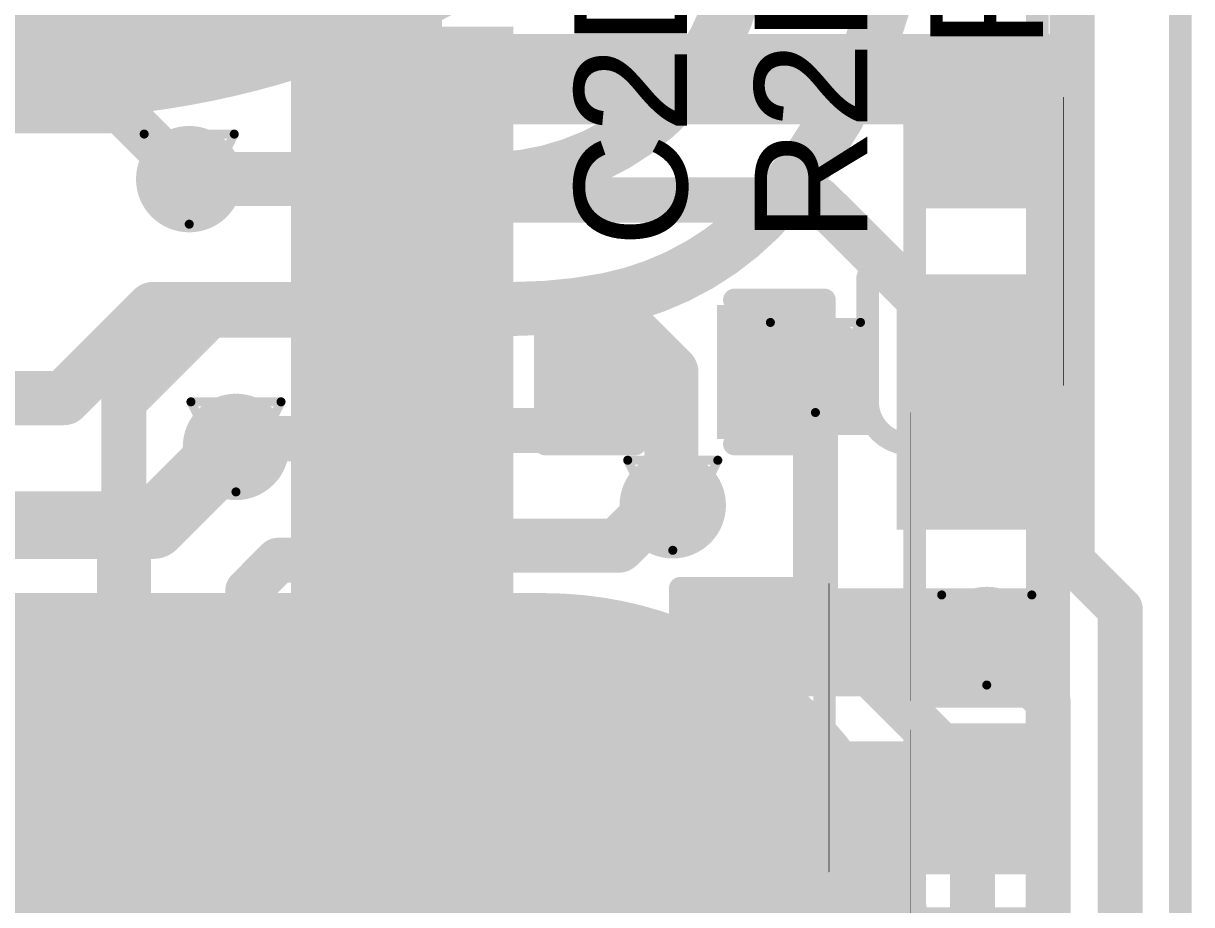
# Model space of a CAD drawing. Header units: inches. Extents: x -4.2 to 12.6, y -6.1 to 3.
# Drawn here: x 0.1475 to 0.4069, y -4.835 to -4.6394 of the extents above; entities that cross this region are included whole.
import ezdxf

# ---------------------------------------------------------------- set-up
doc = ezdxf.new("R2010")
doc.units = ezdxf.units.IN
doc.header["$MEASUREMENT"] = 0
for name, color, linetype in [('Board Outline', 216, 'Continuous'), ('Bottom Layer', 5, 'Continuous'), ('Bottom Overlay', 54, 'Continuous'), ('Bottom Paste', 16, 'Continuous'), ('Drill Drawing', 1, 'Continuous'), ('Flex_Ribbon Bottom Coverlay', 6, 'Continuous'), ('Flex_Ribbon Top Overlay', 2, 'Continuous'), ('Top Layer', 1, 'Continuous'), ('Top Paste', 8, 'Continuous'), ('Top Solder', 216, 'Continuous'), ('Via Holes', 16, 'Continuous')]:
    doc.layers.add(name, color=color, linetype=linetype)
doc.styles.add('Arial', font='', dxfattribs={"height": 0.2})
doc.styles.get('Arial').set_extended_font_data('Arial')

# ---------------------------------------------------------------- blocks, each defined once
blk = doc.blocks.new('14_TSSOP_39')
at = {"layer": 'Flex_Ribbon Top Overlay'}
blk.add_hatch(color=2, dxfattribs=at).paths.add_polyline_path([(-0.084, 0.068), (-0.073, 0.068), (-0.073, 0.086), (-0.084, 0.086)])
at = {"layer": 'Top Layer'}
for points in [[(-0.12992, 0.08563), (-0.08858, 0.08563), (-0.08858, 0.06791), (-0.12992, 0.06791)], [(-0.12992, 0.06004), (-0.08858, 0.06004), (-0.08858, 0.04232), (-0.12992, 0.04232)], [(-0.12992, 0.03445), (-0.08858, 0.03445), (-0.08858, 0.01673), (-0.12992, 0.01673)], [(-0.12992, 0.00886), (-0.08858, 0.00886), (-0.08858, -0.00886), (-0.12992, -0.00886)], [(-0.12992, -0.01673), (-0.08858, -0.01673), (-0.08858, -0.03445), (-0.12992, -0.03445)], [(-0.12992, -0.04232), (-0.08858, -0.04232), (-0.08858, -0.06004), (-0.12992, -0.06004)], [(-0.12992, -0.06791), (-0.08858, -0.06791), (-0.08858, -0.08563), (-0.12992, -0.08563)]]:
    blk.add_hatch(color=1, dxfattribs=at).paths.add_polyline_path(points)
at = {"layer": 'Top Paste'}
for points in [[(-0.12992, 0.08563), (-0.08858, 0.08563), (-0.08858, 0.06791), (-0.12992, 0.06791)], [(-0.12992, 0.06004), (-0.08858, 0.06004), (-0.08858, 0.04232), (-0.12992, 0.04232)], [(-0.12992, 0.03445), (-0.08858, 0.03445), (-0.08858, 0.01673), (-0.12992, 0.01673)], [(-0.12992, 0.00886), (-0.08858, 0.00886), (-0.08858, -0.00886), (-0.12992, -0.00886)], [(-0.12992, -0.01673), (-0.08858, -0.01673), (-0.08858, -0.03445), (-0.12992, -0.03445)], [(-0.12992, -0.04232), (-0.08858, -0.04232), (-0.08858, -0.06004), (-0.12992, -0.06004)], [(-0.12992, -0.06791), (-0.08858, -0.06791), (-0.08858, -0.08563), (-0.12992, -0.08563)]]:
    blk.add_hatch(color=8, dxfattribs=at).paths.add_polyline_path(points)
at = {"layer": 'Top Solder'}
for points in [[(-0.13392, 0.08963), (-0.08458, 0.08963), (-0.08458, 0.06391), (-0.13392, 0.06391)], [(-0.13392, 0.08963), (-0.08458, 0.08963), (-0.08458, 0.06391), (-0.13392, 0.06391)], [(-0.13392, 0.06404), (-0.08458, 0.06404), (-0.08458, 0.03832), (-0.13392, 0.03832)], [(-0.13392, 0.06404), (-0.08458, 0.06404), (-0.08458, 0.03832), (-0.13392, 0.03832)], [(-0.13392, 0.03845), (-0.08458, 0.03845), (-0.08458, 0.01273), (-0.13392, 0.01273)], [(-0.13392, 0.03845), (-0.08458, 0.03845), (-0.08458, 0.01273), (-0.13392, 0.01273)], [(-0.13392, 0.01286), (-0.08458, 0.01286), (-0.08458, -0.01286), (-0.13392, -0.01286)], [(-0.13392, 0.01286), (-0.08458, 0.01286), (-0.08458, -0.01286), (-0.13392, -0.01286)], [(-0.13392, -0.01273), (-0.08458, -0.01273), (-0.08458, -0.03845), (-0.13392, -0.03845)], [(-0.13392, -0.01273), (-0.08458, -0.01273), (-0.08458, -0.03845), (-0.13392, -0.03845)], [(-0.13392, -0.03832), (-0.08458, -0.03832), (-0.08458, -0.06404), (-0.13392, -0.06404)], [(-0.13392, -0.03832), (-0.08458, -0.03832), (-0.08458, -0.06404), (-0.13392, -0.06404)], [(-0.13392, -0.06391), (-0.08458, -0.06391), (-0.08458, -0.08963), (-0.13392, -0.08963)], [(-0.13392, -0.06391), (-0.08458, -0.06391), (-0.08458, -0.08963), (-0.13392, -0.08963)]]:
    blk.add_hatch(color=216, dxfattribs=at).paths.add_polyline_path(points)
at = {"layer": 'Flex_Ribbon Top Overlay'}
for points in [[(-0.09, 0.1, 0.005, 0.005, 0), (-0.09, 0.092, 0.005, 0.005, 0)], [(0.09, 0.1, 0.005, 0.005, 0), (-0.09, 0.1, 0.005, 0.005, 0)], [(-0.141, 0.082, 0.00787, 0.00787, 0), (-0.141, 0.072, 0.00787, 0.00787, 0)], [(-0.136, 0.077, 0.00787, 0.00787, 0), (-0.141, 0.082, 0.00787, 0.00787, 0)], [(-0.136, 0.077, 0.00787, 0.00787, 0), (-0.141, 0.072, 0.00787, 0.00787, 0)], [(-0.09, -0.092, 0.005, 0.005, 0), (-0.09, -0.1, 0.005, 0.005, 0)]]:
    blk.add_lwpolyline(points, format="xyseb", dxfattribs=at)
for points in [[(-0.09125, 0.1, 0.0025, 0.0025, 1), (-0.08875, 0.1, 0.0025, 0.0025, 1)], [(-0.09125, 0.1, 0.0025, 0.0025, 1), (-0.08875, 0.1, 0.0025, 0.0025, 1)], [(-0.09125, 0.092, 0.0025, 0.0025, 1), (-0.08875, 0.092, 0.0025, 0.0025, 1)], [(-0.14297, 0.082, 0.00394, 0.00394, 1), (-0.13903, 0.082, 0.00394, 0.00394, 1)], [(-0.14297, 0.082, 0.00394, 0.00394, 1), (-0.13903, 0.082, 0.00394, 0.00394, 1)], [(-0.13797, 0.077, 0.00394, 0.00394, 1), (-0.13403, 0.077, 0.00394, 0.00394, 1)], [(-0.13797, 0.077, 0.00394, 0.00394, 1), (-0.13403, 0.077, 0.00394, 0.00394, 1)], [(-0.14297, 0.072, 0.00394, 0.00394, 1), (-0.13903, 0.072, 0.00394, 0.00394, 1)], [(-0.14297, 0.072, 0.00394, 0.00394, 1), (-0.13903, 0.072, 0.00394, 0.00394, 1)], [(-0.09125, -0.092, 0.0025, 0.0025, 1), (-0.08875, -0.092, 0.0025, 0.0025, 1)]]:
    blk.add_lwpolyline(points, format="xyseb", close=True, dxfattribs=at)
blk = doc.blocks.new('R___0402_144')
at = {"layer": 'Top Layer'}
for points in [[(-0.0275, -0.0125), (-0.0275, 0.0125), (-0.0095, 0.0125), (-0.0095, -0.0125)], [(0.0095, -0.0125), (0.0095, 0.0125), (0.0275, 0.0125), (0.0275, -0.0125)]]:
    blk.add_hatch(color=1, dxfattribs=at).paths.add_polyline_path(points)
at = {"layer": 'Top Paste'}
for points in [[(-0.0275, -0.0125), (-0.0275, 0.0125), (-0.0095, 0.0125), (-0.0095, -0.0125)], [(0.0095, -0.0125), (0.0095, 0.0125), (0.0275, 0.0125), (0.0275, -0.0125)]]:
    blk.add_hatch(color=8, dxfattribs=at).paths.add_polyline_path(points)
at = {"layer": 'Top Solder'}
for points in [[(-0.02967, -0.01467), (-0.02967, 0.01467), (-0.00733, 0.01467), (-0.00733, -0.01467)], [(-0.02967, -0.01467), (-0.02967, 0.01467), (-0.00733, 0.01467), (-0.00733, -0.01467)], [(0.00733, -0.01467), (0.00733, 0.01467), (0.02967, 0.01467), (0.02967, -0.01467)], [(0.00733, -0.01467), (0.00733, 0.01467), (0.02967, 0.01467), (0.02967, -0.01467)]]:
    blk.add_hatch(color=216, dxfattribs=at).paths.add_polyline_path(points)
at = {"layer": 'Flex_Ribbon Top Overlay'}
for points in [[(-0.031, 0.016, 0.005, 0.005, 0), (-0.031, -0.016, 0.005, 0.005, 0)], [(-0.031, 0.016, 0.005, 0.005, 0), (0.031, 0.016, 0.005, 0.005, 0)], [(0.031, 0.016, 0.005, 0.005, 0), (0.031, -0.016, 0.005, 0.005, 0)], [(-0.031, -0.016, 0.005, 0.005, 0), (0.031, -0.016, 0.005, 0.005, 0)], [(-0.032, -0.017, 0.000127, 0.000127, 0), (0.032, -0.017, 0.000127, 0.000127, 0)]]:
    blk.add_lwpolyline(points, format="xyseb", dxfattribs=at)
for points in [[(-0.03225, 0.016, 0.0025, 0.0025, 1), (-0.02975, 0.016, 0.0025, 0.0025, 1)], [(-0.03225, 0.016, 0.0025, 0.0025, 1), (-0.02975, 0.016, 0.0025, 0.0025, 1)], [(0.02975, 0.016, 0.0025, 0.0025, 1), (0.03225, 0.016, 0.0025, 0.0025, 1)], [(0.02975, 0.016, 0.0025, 0.0025, 1), (0.03225, 0.016, 0.0025, 0.0025, 1)], [(-0.03225, -0.016, 0.0025, 0.0025, 1), (-0.02975, -0.016, 0.0025, 0.0025, 1)], [(-0.03225, -0.016, 0.0025, 0.0025, 1), (-0.02975, -0.016, 0.0025, 0.0025, 1)], [(0.02975, -0.016, 0.0025, 0.0025, 1), (0.03225, -0.016, 0.0025, 0.0025, 1)], [(0.02975, -0.016, 0.0025, 0.0025, 1), (0.03225, -0.016, 0.0025, 0.0025, 1)], [(-0.03203, -0.017, 0.0000635, 0.0000635, 1), (-0.03197, -0.017, 0.0000635, 0.0000635, 1)], [(0.03197, -0.017, 0.0000635, 0.0000635, 1), (0.03203, -0.017, 0.0000635, 0.0000635, 1)]]:
    blk.add_lwpolyline(points, format="xyseb", close=True, dxfattribs=at)
blk = doc.blocks.new('R___0402_158')
at = {"layer": 'Top Layer'}
for points in [[(-0.0275, -0.0125), (-0.0275, 0.0125), (-0.0095, 0.0125), (-0.0095, -0.0125)], [(0.0095, -0.0125), (0.0095, 0.0125), (0.0275, 0.0125), (0.0275, -0.0125)]]:
    blk.add_hatch(color=1, dxfattribs=at).paths.add_polyline_path(points)
at = {"layer": 'Top Paste'}
for points in [[(-0.0275, -0.0125), (-0.0275, 0.0125), (-0.0095, 0.0125), (-0.0095, -0.0125)], [(0.0095, -0.0125), (0.0095, 0.0125), (0.0275, 0.0125), (0.0275, -0.0125)]]:
    blk.add_hatch(color=8, dxfattribs=at).paths.add_polyline_path(points)
at = {"layer": 'Top Solder'}
for points in [[(-0.02967, -0.01467), (-0.02967, 0.01467), (-0.00733, 0.01467), (-0.00733, -0.01467)], [(-0.02967, -0.01467), (-0.02967, 0.01467), (-0.00733, 0.01467), (-0.00733, -0.01467)], [(0.00733, -0.01467), (0.00733, 0.01467), (0.02967, 0.01467), (0.02967, -0.01467)], [(0.00733, -0.01467), (0.00733, 0.01467), (0.02967, 0.01467), (0.02967, -0.01467)]]:
    blk.add_hatch(color=216, dxfattribs=at).paths.add_polyline_path(points)
at = {"layer": 'Flex_Ribbon Top Overlay'}
for points in [[(-0.031, -0.016, 0.005, 0.005, 0), (-0.031, 0.016, 0.005, 0.005, 0)], [(0.031, 0.016, 0.005, 0.005, 0), (-0.031, 0.016, 0.005, 0.005, 0)], [(0.031, -0.016, 0.005, 0.005, 0), (0.031, 0.016, 0.005, 0.005, 0)], [(0.031, -0.016, 0.005, 0.005, 0), (-0.031, -0.016, 0.005, 0.005, 0)], [(0.032, -0.017, 0.000127, 0.000127, 0), (-0.032, -0.017, 0.000127, 0.000127, 0)]]:
    blk.add_lwpolyline(points, format="xyseb", dxfattribs=at)
for points in [[(-0.03225, 0.016, 0.0025, 0.0025, 1), (-0.02975, 0.016, 0.0025, 0.0025, 1)], [(-0.03225, 0.016, 0.0025, 0.0025, 1), (-0.02975, 0.016, 0.0025, 0.0025, 1)], [(0.02975, 0.016, 0.0025, 0.0025, 1), (0.03225, 0.016, 0.0025, 0.0025, 1)], [(0.02975, 0.016, 0.0025, 0.0025, 1), (0.03225, 0.016, 0.0025, 0.0025, 1)], [(-0.03225, -0.016, 0.0025, 0.0025, 1), (-0.02975, -0.016, 0.0025, 0.0025, 1)], [(-0.03225, -0.016, 0.0025, 0.0025, 1), (-0.02975, -0.016, 0.0025, 0.0025, 1)], [(0.02975, -0.016, 0.0025, 0.0025, 1), (0.03225, -0.016, 0.0025, 0.0025, 1)], [(0.02975, -0.016, 0.0025, 0.0025, 1), (0.03225, -0.016, 0.0025, 0.0025, 1)], [(-0.03203, -0.017, 0.0000635, 0.0000635, 1), (-0.03197, -0.017, 0.0000635, 0.0000635, 1)], [(0.03197, -0.017, 0.0000635, 0.0000635, 1), (0.03203, -0.017, 0.0000635, 0.0000635, 1)]]:
    blk.add_lwpolyline(points, format="xyseb", close=True, dxfattribs=at)
blk = doc.blocks.new('R___0402_165')
at = {"layer": 'Top Layer'}
for points in [[(-0.0275, -0.0125), (-0.0275, 0.0125), (-0.0095, 0.0125), (-0.0095, -0.0125)], [(0.0095, -0.0125), (0.0095, 0.0125), (0.0275, 0.0125), (0.0275, -0.0125)]]:
    blk.add_hatch(color=1, dxfattribs=at).paths.add_polyline_path(points)
at = {"layer": 'Top Paste'}
for points in [[(-0.0275, -0.0125), (-0.0275, 0.0125), (-0.0095, 0.0125), (-0.0095, -0.0125)], [(0.0095, -0.0125), (0.0095, 0.0125), (0.0275, 0.0125), (0.0275, -0.0125)]]:
    blk.add_hatch(color=8, dxfattribs=at).paths.add_polyline_path(points)
at = {"layer": 'Top Solder'}
for points in [[(-0.02967, -0.01467), (-0.02967, 0.01467), (-0.00733, 0.01467), (-0.00733, -0.01467)], [(-0.02967, -0.01467), (-0.02967, 0.01467), (-0.00733, 0.01467), (-0.00733, -0.01467)], [(0.00733, -0.01467), (0.00733, 0.01467), (0.02967, 0.01467), (0.02967, -0.01467)], [(0.00733, -0.01467), (0.00733, 0.01467), (0.02967, 0.01467), (0.02967, -0.01467)]]:
    blk.add_hatch(color=216, dxfattribs=at).paths.add_polyline_path(points)
at = {"layer": 'Flex_Ribbon Top Overlay'}
for points in [[(-0.031, 0.016, 0.005, 0.005, 0), (-0.031, -0.016, 0.005, 0.005, 0)], [(-0.031, 0.016, 0.005, 0.005, 0), (0.031, 0.016, 0.005, 0.005, 0)], [(0.031, 0.016, 0.005, 0.005, 0), (0.031, -0.016, 0.005, 0.005, 0)], [(-0.031, -0.016, 0.005, 0.005, 0), (0.031, -0.016, 0.005, 0.005, 0)], [(-0.032, -0.017, 0.000127, 0.000127, 0), (0.032, -0.017, 0.000127, 0.000127, 0)]]:
    blk.add_lwpolyline(points, format="xyseb", dxfattribs=at)
for points in [[(-0.03225, 0.016, 0.0025, 0.0025, 1), (-0.02975, 0.016, 0.0025, 0.0025, 1)], [(-0.03225, 0.016, 0.0025, 0.0025, 1), (-0.02975, 0.016, 0.0025, 0.0025, 1)], [(0.02975, 0.016, 0.0025, 0.0025, 1), (0.03225, 0.016, 0.0025, 0.0025, 1)], [(0.02975, 0.016, 0.0025, 0.0025, 1), (0.03225, 0.016, 0.0025, 0.0025, 1)], [(-0.03225, -0.016, 0.0025, 0.0025, 1), (-0.02975, -0.016, 0.0025, 0.0025, 1)], [(-0.03225, -0.016, 0.0025, 0.0025, 1), (-0.02975, -0.016, 0.0025, 0.0025, 1)], [(0.02975, -0.016, 0.0025, 0.0025, 1), (0.03225, -0.016, 0.0025, 0.0025, 1)], [(0.02975, -0.016, 0.0025, 0.0025, 1), (0.03225, -0.016, 0.0025, 0.0025, 1)], [(-0.03203, -0.017, 0.0000635, 0.0000635, 1), (-0.03197, -0.017, 0.0000635, 0.0000635, 1)], [(0.03197, -0.017, 0.0000635, 0.0000635, 1), (0.03203, -0.017, 0.0000635, 0.0000635, 1)]]:
    blk.add_lwpolyline(points, format="xyseb", close=True, dxfattribs=at)
blk = doc.blocks.new('R___0402_172')
at = {"layer": 'Top Layer'}
for points in [[(-0.0275, -0.0125), (-0.0275, 0.0125), (-0.0095, 0.0125), (-0.0095, -0.0125)], [(0.0095, -0.0125), (0.0095, 0.0125), (0.0275, 0.0125), (0.0275, -0.0125)]]:
    blk.add_hatch(color=1, dxfattribs=at).paths.add_polyline_path(points)
at = {"layer": 'Top Paste'}
for points in [[(-0.0275, -0.0125), (-0.0275, 0.0125), (-0.0095, 0.0125), (-0.0095, -0.0125)], [(0.0095, -0.0125), (0.0095, 0.0125), (0.0275, 0.0125), (0.0275, -0.0125)]]:
    blk.add_hatch(color=8, dxfattribs=at).paths.add_polyline_path(points)
at = {"layer": 'Top Solder'}
for points in [[(-0.02967, -0.01467), (-0.02967, 0.01467), (-0.00733, 0.01467), (-0.00733, -0.01467)], [(-0.02967, -0.01467), (-0.02967, 0.01467), (-0.00733, 0.01467), (-0.00733, -0.01467)], [(0.00733, -0.01467), (0.00733, 0.01467), (0.02967, 0.01467), (0.02967, -0.01467)], [(0.00733, -0.01467), (0.00733, 0.01467), (0.02967, 0.01467), (0.02967, -0.01467)]]:
    blk.add_hatch(color=216, dxfattribs=at).paths.add_polyline_path(points)
at = {"layer": 'Flex_Ribbon Top Overlay'}
for points in [[(-0.031, -0.016, 0.005, 0.005, 0), (-0.031, 0.016, 0.005, 0.005, 0)], [(0.031, 0.016, 0.005, 0.005, 0), (-0.031, 0.016, 0.005, 0.005, 0)], [(0.031, -0.016, 0.005, 0.005, 0), (0.031, 0.016, 0.005, 0.005, 0)], [(0.031, -0.016, 0.005, 0.005, 0), (-0.031, -0.016, 0.005, 0.005, 0)], [(0.032, -0.017, 0.000127, 0.000127, 0), (-0.032, -0.017, 0.000127, 0.000127, 0)]]:
    blk.add_lwpolyline(points, format="xyseb", dxfattribs=at)
for points in [[(-0.03225, 0.016, 0.0025, 0.0025, 1), (-0.02975, 0.016, 0.0025, 0.0025, 1)], [(-0.03225, 0.016, 0.0025, 0.0025, 1), (-0.02975, 0.016, 0.0025, 0.0025, 1)], [(0.02975, 0.016, 0.0025, 0.0025, 1), (0.03225, 0.016, 0.0025, 0.0025, 1)], [(0.02975, 0.016, 0.0025, 0.0025, 1), (0.03225, 0.016, 0.0025, 0.0025, 1)], [(-0.03225, -0.016, 0.0025, 0.0025, 1), (-0.02975, -0.016, 0.0025, 0.0025, 1)], [(-0.03225, -0.016, 0.0025, 0.0025, 1), (-0.02975, -0.016, 0.0025, 0.0025, 1)], [(0.02975, -0.016, 0.0025, 0.0025, 1), (0.03225, -0.016, 0.0025, 0.0025, 1)], [(0.02975, -0.016, 0.0025, 0.0025, 1), (0.03225, -0.016, 0.0025, 0.0025, 1)], [(-0.03203, -0.017, 0.0000635, 0.0000635, 1), (-0.03197, -0.017, 0.0000635, 0.0000635, 1)], [(0.03197, -0.017, 0.0000635, 0.0000635, 1), (0.03203, -0.017, 0.0000635, 0.0000635, 1)]]:
    blk.add_lwpolyline(points, format="xyseb", close=True, dxfattribs=at)
blk = doc.blocks.new('_EMG________B_200')
at = {"layer": 'Bottom Layer'}
h = blk.add_hatch(color=5, dxfattribs=at)
edge = h.paths.add_edge_path()
edge.add_arc((0, 0.3932), 0.19685, 0, 360)
h = blk.add_hatch(color=5, dxfattribs=at)
edge = h.paths.add_edge_path()
edge.add_arc((-0.11417, 0.0005), 0.08268, 90, 270)
edge.add_line((-0.11417, -0.08217), (0.11417, -0.08217))
edge.add_arc((0.11417, 0.0005), 0.08268, 270, 450)
edge.add_line((0.11417, 0.08318), (-0.11417, 0.08318))
at = {"layer": 'Bottom Paste'}
h = blk.add_hatch(color=16, dxfattribs=at)
edge = h.paths.add_edge_path()
edge.add_arc((0, 0.3932), 0.19685, 0, 360)
h = blk.add_hatch(color=16, dxfattribs=at)
edge = h.paths.add_edge_path()
edge.add_arc((-0.11417, 0.0005), 0.08268, 90, 270)
edge.add_line((-0.11417, -0.08217), (0.11417, -0.08217))
edge.add_arc((0.11417, 0.0005), 0.08268, 270, 450)
edge.add_line((0.11417, 0.08318), (-0.11417, 0.08318))
at = {"layer": 'Flex_Ribbon Bottom Coverlay'}
h = blk.add_hatch(color=6, dxfattribs=at)
edge = h.paths.add_edge_path()
edge.add_arc((0, 0.3932), 0.20085, 0, 360)
h = blk.add_hatch(color=6, dxfattribs=at)
edge = h.paths.add_edge_path()
edge.add_arc((0, 0.3932), 0.20085, 0, 360)
h = blk.add_hatch(color=6, dxfattribs=at)
edge = h.paths.add_edge_path()
edge.add_arc((-0.11417, 0.0005), 0.08668, 90, 270)
edge.add_line((-0.11417, -0.08617), (0.11417, -0.08617))
edge.add_arc((0.11417, 0.0005), 0.08668, 270, 450)
edge.add_line((0.11417, 0.08718), (-0.11417, 0.08718))
h = blk.add_hatch(color=6, dxfattribs=at)
edge = h.paths.add_edge_path()
edge.add_arc((-0.11417, 0.0005), 0.08668, 90, 270)
edge.add_line((-0.11417, -0.08617), (0.11417, -0.08617))
edge.add_arc((0.11417, 0.0005), 0.08668, 270, 450)
edge.add_line((0.11417, 0.08718), (-0.11417, 0.08718))
at = {"layer": 'Bottom Overlay'}
blk.add_lwpolyline([(0.22375, -0.43172, 0.005, 0.005, 0), (0.22375, 0.43172, 0.005, 0.005, 0)], format="xyseb", dxfattribs=at)
blk = doc.blocks.new('C___0402_256')
at = {"layer": 'Top Layer'}
for points in [[(-0.0275, -0.0125), (-0.0275, 0.0125), (-0.0095, 0.0125), (-0.0095, -0.0125)], [(0.0095, -0.0125), (0.0095, 0.0125), (0.0275, 0.0125), (0.0275, -0.0125)]]:
    blk.add_hatch(color=1, dxfattribs=at).paths.add_polyline_path(points)
at = {"layer": 'Top Paste'}
for points in [[(-0.0275, -0.0125), (-0.0275, 0.0125), (-0.0095, 0.0125), (-0.0095, -0.0125)], [(0.0095, -0.0125), (0.0095, 0.0125), (0.0275, 0.0125), (0.0275, -0.0125)]]:
    blk.add_hatch(color=8, dxfattribs=at).paths.add_polyline_path(points)
at = {"layer": 'Top Solder'}
for points in [[(-0.02986, -0.01486), (-0.02986, 0.01486), (-0.00714, 0.01486), (-0.00714, -0.01486)], [(-0.02986, -0.01486), (-0.02986, 0.01486), (-0.00714, 0.01486), (-0.00714, -0.01486)], [(0.00714, -0.01486), (0.00714, 0.01486), (0.02986, 0.01486), (0.02986, -0.01486)], [(0.00714, -0.01486), (0.00714, 0.01486), (0.02986, 0.01486), (0.02986, -0.01486)]]:
    blk.add_hatch(color=216, dxfattribs=at).paths.add_polyline_path(points)
at = {"layer": 'Flex_Ribbon Top Overlay'}
for points in [[(-0.031, 0.016, 0.005, 0.005, 0), (-0.011, 0.016, 0.005, 0.005, 0)], [(-0.031, -0.016, 0.005, 0.005, 0), (-0.031, 0.016, 0.005, 0.005, 0)], [(0.011, 0.016, 0.005, 0.005, 0), (0.031, 0.016, 0.005, 0.005, 0)], [(0.031, -0.016, 0.005, 0.005, 0), (0.031, 0.016, 0.005, 0.005, 0)], [(-0.031, -0.016, 0.005, 0.005, 0), (-0.011, -0.016, 0.005, 0.005, 0)], [(0.011, -0.016, 0.005, 0.005, 0), (0.031, -0.016, 0.005, 0.005, 0)]]:
    blk.add_lwpolyline(points, format="xyseb", dxfattribs=at)
for points in [[(-0.03225, 0.016, 0.0025, 0.0025, 1), (-0.02975, 0.016, 0.0025, 0.0025, 1)], [(-0.03225, 0.016, 0.0025, 0.0025, 1), (-0.02975, 0.016, 0.0025, 0.0025, 1)], [(-0.01225, 0.016, 0.0025, 0.0025, 1), (-0.00975, 0.016, 0.0025, 0.0025, 1)], [(0.00975, 0.016, 0.0025, 0.0025, 1), (0.01225, 0.016, 0.0025, 0.0025, 1)], [(0.02975, 0.016, 0.0025, 0.0025, 1), (0.03225, 0.016, 0.0025, 0.0025, 1)], [(0.02975, 0.016, 0.0025, 0.0025, 1), (0.03225, 0.016, 0.0025, 0.0025, 1)], [(-0.03225, -0.016, 0.0025, 0.0025, 1), (-0.02975, -0.016, 0.0025, 0.0025, 1)], [(-0.03225, -0.016, 0.0025, 0.0025, 1), (-0.02975, -0.016, 0.0025, 0.0025, 1)], [(-0.01225, -0.016, 0.0025, 0.0025, 1), (-0.00975, -0.016, 0.0025, 0.0025, 1)], [(0.00975, -0.016, 0.0025, 0.0025, 1), (0.01225, -0.016, 0.0025, 0.0025, 1)], [(0.02975, -0.016, 0.0025, 0.0025, 1), (0.03225, -0.016, 0.0025, 0.0025, 1)], [(0.02975, -0.016, 0.0025, 0.0025, 1), (0.03225, -0.016, 0.0025, 0.0025, 1)]]:
    blk.add_lwpolyline(points, format="xyseb", close=True, dxfattribs=at)

msp = doc.modelspace()

# ---------------------------------------------------------------- hatches: boundary and pattern name
at = {"layer": 'Bottom Layer'}
h = msp.add_hatch(color=5, dxfattribs=at)
edge = h.paths.add_edge_path()
edge.add_arc((0.18435, -4.67397), 0.01181, 0, 360)
h = msp.add_hatch(color=5, dxfattribs=at)
edge = h.paths.add_edge_path()
edge.add_arc((0.32335, -4.71578), 0.01181, 0, 360)
h = msp.add_hatch(color=5, dxfattribs=at)
edge = h.paths.add_edge_path()
edge.add_arc((0.19473, -4.73341), 0.01181, 0, 360)
h = msp.add_hatch(color=5, dxfattribs=at)
edge = h.paths.add_edge_path()
edge.add_arc((0.29168, -4.74637), 0.01181, 0, 360)
h = msp.add_hatch(color=5, dxfattribs=at)
edge = h.paths.add_edge_path()
edge.add_arc((0.36137, -4.77628), 0.01181, 0, 360)
at = {"layer": 'Top Layer'}
for points in [[(0.20947, -4.6604), (0.24047, -4.6604), (0.24047, -4.59178), (0.20947, -4.59178)], [(0.21035, -4.66178), (0.37635, -4.66178), (0.37635, -4.64178), (0.21035, -4.64178)], [(0.34535, -4.67978), (0.37635, -4.67978), (0.37635, -4.64178), (0.34535, -4.64178)], [(0.34135, -4.75178), (0.38037, -4.75178), (0.38037, -4.69578), (0.34135, -4.69578)], [(0.30435, -4.73078), (0.33535, -4.73078), (0.33535, -4.70878), (0.30435, -4.70878)], [(0.29335, -4.78878), (0.37635, -4.78878), (0.37635, -4.76478), (0.29335, -4.76478)], [(0.28837, -4.94478), (0.31837, -4.94478), (0.31837, -4.79878), (0.28837, -4.79878)], [(0.28837, -4.82828), (0.37737, -4.82828), (0.37737, -4.79878), (0.28837, -4.79878)]]:
    msp.add_hatch(color=1, dxfattribs=at).paths.add_polyline_path(points)
h = msp.add_hatch(color=1, dxfattribs=at)
edge = h.paths.add_edge_path()
edge.add_arc((0.18435, -4.67397), 0.01181, 0, 360)
h = msp.add_hatch(color=1, dxfattribs=at)
edge = h.paths.add_edge_path()
edge.add_arc((0.32335, -4.71578), 0.01181, 0, 360)
h = msp.add_hatch(color=1, dxfattribs=at)
edge = h.paths.add_edge_path()
edge.add_arc((0.19473, -4.73341), 0.01181, 0, 360)
h = msp.add_hatch(color=1, dxfattribs=at)
edge = h.paths.add_edge_path()
edge.add_arc((0.29168, -4.74637), 0.01181, 0, 360)
h = msp.add_hatch(color=1, dxfattribs=at)
edge = h.paths.add_edge_path()
edge.add_arc((0.36137, -4.77628), 0.01181, 0, 360)
at = {"layer": 'Via Holes'}
h = msp.add_hatch(color=7, dxfattribs=at)
edge = h.paths.add_edge_path()
edge.add_arc((0.18435, -4.67397), 0.00591, 0, 360)
h = msp.add_hatch(color=7, dxfattribs=at)
edge = h.paths.add_edge_path()
edge.add_arc((0.32335, -4.71578), 0.00591, 0, 360)
h = msp.add_hatch(color=7, dxfattribs=at)
edge = h.paths.add_edge_path()
edge.add_arc((0.19473, -4.73341), 0.00591, 0, 360)
h = msp.add_hatch(color=7, dxfattribs=at)
edge = h.paths.add_edge_path()
edge.add_arc((0.29168, -4.74637), 0.00591, 0, 360)
h = msp.add_hatch(color=7, dxfattribs=at)
edge = h.paths.add_edge_path()
edge.add_arc((0.36137, -4.77628), 0.00591, 0, 360)

# ---------------------------------------------------------------- linework, layer by layer
at = {"layer": 'Board Outline'}
msp.add_lwpolyline([(0.40435, -4.42332, 0.005, 0.005, 0), (0.40435, -5.28378, 0.005, 0.005, 0)], format="xyseb", dxfattribs=at)
at = {"layer": 'Bottom Layer'}
for points in [[(0.38035, -4.75878, 0.01, 0.01, 0), (0.38035, -4.53978, 0.01, 0.01, 0)], [(0.34235, -4.60678, 0.012, 0.012, -0.198913), (0.3109, -4.6827, 0.012, 0.012, 0)], [(0.30748, -4.61691, 0.012, 0.012, -0.427088), (0.24786, -4.67397, 0.012, 0.012, 0)], [(0.18435, -4.67397, 0.012, 0.012, 0), (0.24786, -4.67397, 0.012, 0.012, 0)], [(0.3109, -4.6827, 0.012, 0.012, -0.148565), (0.27707, -4.70077, 0.012, 0.012, 0)], [(0.27707, -4.70077, 0.012, 0.012, -0.048903), (0.25651, -4.70278, 0.012, 0.012, 0)], [(0.15654, -4.72259, 0.012, 0.012, 0), (0.17635, -4.70278, 0.012, 0.012, 0)], [(0.17635, -4.70278, 0.012, 0.012, 0), (0.25431, -4.70278, 0.012, 0.012, 0)], [(0.27749, -4.70293, 0.012, 0.012, 0), (0.29137, -4.7168, 0.012, 0.012, 0)], [(0.29137, -4.74606, 0.012, 0.012, 0), (0.29137, -4.7168, 0.012, 0.012, 0)], [(0.32335, -4.77178, 0.01, 0.01, 0), (0.32335, -4.71578, 0.01, 0.01, 0)], [(0.07254, -4.72259, 0.012, 0.012, 0), (0.15654, -4.72259, 0.012, 0.012, 0)], [(0.17637, -4.75078, 0.015, 0.015, 0), (0.19375, -4.73341, 0.015, 0.015, 0)], [(0.19375, -4.73341, 0.015, 0.015, 0), (0.19473, -4.73341, 0.015, 0.015, 0)], [(0.29137, -4.74606, 0.012, 0.012, 0), (0.29168, -4.74637, 0.012, 0.012, 0)], [(0.04918, -4.75078, 0.015, 0.015, 0), (0.17637, -4.75078, 0.015, 0.015, 0)], [(0.38035, -4.75878, 0.01, 0.01, 0), (0.39099, -4.76942, 0.01, 0.01, 0)], [(0.39099, -4.93815, 0.01, 0.01, 0), (0.39099, -4.76942, 0.01, 0.01, 0)], [(0.32335, -4.77178, 0.01, 0.01, 0), (0.35819, -4.80662, 0.01, 0.01, 0)], [(0.36137, -4.77628, 0.01, 0.01, 0), (0.37499, -4.7899, 0.01, 0.01, 0)], [(0.37499, -4.93115, 0.01, 0.01, 0), (0.37499, -4.7899, 0.01, 0.01, 0)], [(0.35819, -4.92532, 0.01, 0.01, 0), (0.35819, -4.80662, 0.01, 0.01, 0)]]:
    msp.add_lwpolyline(points, format="xyseb", dxfattribs=at)
for points in [[(0.18135, -4.67397, 0.006, 0.006, 1), (0.18735, -4.67397, 0.006, 0.006, 1)], [(0.24486, -4.67397, 0.006, 0.006, 1), (0.25086, -4.67397, 0.006, 0.006, 1)], [(0.24486, -4.67397, 0.006, 0.006, 1), (0.25086, -4.67397, 0.006, 0.006, 1)], [(0.3079, -4.6827, 0.006, 0.006, 1), (0.3139, -4.6827, 0.006, 0.006, 1)], [(0.3079, -4.6827, 0.006, 0.006, 1), (0.3139, -4.6827, 0.006, 0.006, 1)], [(0.27407, -4.70077, 0.006, 0.006, 1), (0.28007, -4.70077, 0.006, 0.006, 1)], [(0.27407, -4.70077, 0.006, 0.006, 1), (0.28007, -4.70077, 0.006, 0.006, 1)], [(0.17335, -4.70278, 0.006, 0.006, 1), (0.17935, -4.70278, 0.006, 0.006, 1)], [(0.17335, -4.70278, 0.006, 0.006, 1), (0.17935, -4.70278, 0.006, 0.006, 1)], [(0.25131, -4.70278, 0.006, 0.006, 1), (0.25731, -4.70278, 0.006, 0.006, 1)], [(0.25351, -4.70278, 0.006, 0.006, 1), (0.25951, -4.70278, 0.006, 0.006, 1)], [(0.27449, -4.70293, 0.006, 0.006, 1), (0.28049, -4.70293, 0.006, 0.006, 1)], [(0.28837, -4.7168, 0.006, 0.006, 1), (0.29437, -4.7168, 0.006, 0.006, 1)], [(0.28837, -4.7168, 0.006, 0.006, 1), (0.29437, -4.7168, 0.006, 0.006, 1)], [(0.32085, -4.71578, 0.005, 0.005, 1), (0.32585, -4.71578, 0.005, 0.005, 1)], [(0.15354, -4.72259, 0.006, 0.006, 1), (0.15954, -4.72259, 0.006, 0.006, 1)], [(0.15354, -4.72259, 0.006, 0.006, 1), (0.15954, -4.72259, 0.006, 0.006, 1)], [(0.19, -4.73341, 0.0075, 0.0075, 1), (0.1975, -4.73341, 0.0075, 0.0075, 1)], [(0.19, -4.73341, 0.0075, 0.0075, 1), (0.1975, -4.73341, 0.0075, 0.0075, 1)], [(0.19098, -4.73341, 0.0075, 0.0075, 1), (0.19848, -4.73341, 0.0075, 0.0075, 1)], [(0.28837, -4.74606, 0.006, 0.006, 1), (0.29437, -4.74606, 0.006, 0.006, 1)], [(0.28837, -4.74606, 0.006, 0.006, 1), (0.29437, -4.74606, 0.006, 0.006, 1)], [(0.28868, -4.74637, 0.006, 0.006, 1), (0.29468, -4.74637, 0.006, 0.006, 1)], [(0.17262, -4.75078, 0.0075, 0.0075, 1), (0.18012, -4.75078, 0.0075, 0.0075, 1)], [(0.17262, -4.75078, 0.0075, 0.0075, 1), (0.18012, -4.75078, 0.0075, 0.0075, 1)], [(0.37785, -4.75878, 0.005, 0.005, 1), (0.38285, -4.75878, 0.005, 0.005, 1)], [(0.37785, -4.75878, 0.005, 0.005, 1), (0.38285, -4.75878, 0.005, 0.005, 1)], [(0.38849, -4.76942, 0.005, 0.005, 1), (0.39349, -4.76942, 0.005, 0.005, 1)], [(0.38849, -4.76942, 0.005, 0.005, 1), (0.39349, -4.76942, 0.005, 0.005, 1)], [(0.32085, -4.77178, 0.005, 0.005, 1), (0.32585, -4.77178, 0.005, 0.005, 1)], [(0.32085, -4.77178, 0.005, 0.005, 1), (0.32585, -4.77178, 0.005, 0.005, 1)], [(0.35887, -4.77628, 0.005, 0.005, 1), (0.36387, -4.77628, 0.005, 0.005, 1)], [(0.37249, -4.7899, 0.005, 0.005, 1), (0.37749, -4.7899, 0.005, 0.005, 1)], [(0.37249, -4.7899, 0.005, 0.005, 1), (0.37749, -4.7899, 0.005, 0.005, 1)], [(0.35569, -4.80662, 0.005, 0.005, 1), (0.36069, -4.80662, 0.005, 0.005, 1)], [(0.35569, -4.80662, 0.005, 0.005, 1), (0.36069, -4.80662, 0.005, 0.005, 1)]]:
    msp.add_lwpolyline(points, format="xyseb", close=True, dxfattribs=at)
at = {"layer": 'Drill Drawing'}
for points in [[(0.17435, -4.66397, 0.002, 0.002, 0), (0.19435, -4.66397, 0.002, 0.002, 0)], [(0.17435, -4.66397, 0.002, 0.002, 0), (0.18435, -4.68397, 0.002, 0.002, 0)], [(0.18435, -4.68397, 0.002, 0.002, 0), (0.19435, -4.66397, 0.002, 0.002, 0)], [(0.31335, -4.70578, 0.002, 0.002, 0), (0.33335, -4.70578, 0.002, 0.002, 0)], [(0.31335, -4.70578, 0.002, 0.002, 0), (0.32335, -4.72578, 0.002, 0.002, 0)], [(0.32335, -4.72578, 0.002, 0.002, 0), (0.33335, -4.70578, 0.002, 0.002, 0)], [(0.18473, -4.72341, 0.002, 0.002, 0), (0.20473, -4.72341, 0.002, 0.002, 0)], [(0.18473, -4.72341, 0.002, 0.002, 0), (0.19473, -4.74341, 0.002, 0.002, 0)], [(0.19473, -4.74341, 0.002, 0.002, 0), (0.20473, -4.72341, 0.002, 0.002, 0)], [(0.28168, -4.73637, 0.002, 0.002, 0), (0.30168, -4.73637, 0.002, 0.002, 0)], [(0.28168, -4.73637, 0.002, 0.002, 0), (0.29168, -4.75637, 0.002, 0.002, 0)], [(0.29168, -4.75637, 0.002, 0.002, 0), (0.30168, -4.73637, 0.002, 0.002, 0)], [(0.35137, -4.76628, 0.002, 0.002, 0), (0.37137, -4.76628, 0.002, 0.002, 0)], [(0.35137, -4.76628, 0.002, 0.002, 0), (0.36137, -4.78628, 0.002, 0.002, 0)], [(0.36137, -4.78628, 0.002, 0.002, 0), (0.37137, -4.76628, 0.002, 0.002, 0)]]:
    msp.add_lwpolyline(points, format="xyseb", dxfattribs=at)
for points in [[(0.17385, -4.66397, 0.001, 0.001, 1), (0.17485, -4.66397, 0.001, 0.001, 1)], [(0.17385, -4.66397, 0.001, 0.001, 1), (0.17485, -4.66397, 0.001, 0.001, 1)], [(0.19385, -4.66397, 0.001, 0.001, 1), (0.19485, -4.66397, 0.001, 0.001, 1)], [(0.19385, -4.66397, 0.001, 0.001, 1), (0.19485, -4.66397, 0.001, 0.001, 1)], [(0.18385, -4.68397, 0.001, 0.001, 1), (0.18485, -4.68397, 0.001, 0.001, 1)], [(0.18385, -4.68397, 0.001, 0.001, 1), (0.18485, -4.68397, 0.001, 0.001, 1)], [(0.31285, -4.70578, 0.001, 0.001, 1), (0.31385, -4.70578, 0.001, 0.001, 1)], [(0.31285, -4.70578, 0.001, 0.001, 1), (0.31385, -4.70578, 0.001, 0.001, 1)], [(0.33285, -4.70578, 0.001, 0.001, 1), (0.33385, -4.70578, 0.001, 0.001, 1)], [(0.33285, -4.70578, 0.001, 0.001, 1), (0.33385, -4.70578, 0.001, 0.001, 1)], [(0.18423, -4.72341, 0.001, 0.001, 1), (0.18523, -4.72341, 0.001, 0.001, 1)], [(0.18423, -4.72341, 0.001, 0.001, 1), (0.18523, -4.72341, 0.001, 0.001, 1)], [(0.20423, -4.72341, 0.001, 0.001, 1), (0.20523, -4.72341, 0.001, 0.001, 1)], [(0.20423, -4.72341, 0.001, 0.001, 1), (0.20523, -4.72341, 0.001, 0.001, 1)], [(0.32285, -4.72578, 0.001, 0.001, 1), (0.32385, -4.72578, 0.001, 0.001, 1)], [(0.32285, -4.72578, 0.001, 0.001, 1), (0.32385, -4.72578, 0.001, 0.001, 1)], [(0.28118, -4.73637, 0.001, 0.001, 1), (0.28218, -4.73637, 0.001, 0.001, 1)], [(0.28118, -4.73637, 0.001, 0.001, 1), (0.28218, -4.73637, 0.001, 0.001, 1)], [(0.30118, -4.73637, 0.001, 0.001, 1), (0.30218, -4.73637, 0.001, 0.001, 1)], [(0.30118, -4.73637, 0.001, 0.001, 1), (0.30218, -4.73637, 0.001, 0.001, 1)], [(0.19423, -4.74341, 0.001, 0.001, 1), (0.19523, -4.74341, 0.001, 0.001, 1)], [(0.19423, -4.74341, 0.001, 0.001, 1), (0.19523, -4.74341, 0.001, 0.001, 1)], [(0.29118, -4.75637, 0.001, 0.001, 1), (0.29218, -4.75637, 0.001, 0.001, 1)], [(0.29118, -4.75637, 0.001, 0.001, 1), (0.29218, -4.75637, 0.001, 0.001, 1)], [(0.35087, -4.76628, 0.001, 0.001, 1), (0.35187, -4.76628, 0.001, 0.001, 1)], [(0.35087, -4.76628, 0.001, 0.001, 1), (0.35187, -4.76628, 0.001, 0.001, 1)], [(0.37087, -4.76628, 0.001, 0.001, 1), (0.37187, -4.76628, 0.001, 0.001, 1)], [(0.37087, -4.76628, 0.001, 0.001, 1), (0.37187, -4.76628, 0.001, 0.001, 1)], [(0.36087, -4.78628, 0.001, 0.001, 1), (0.36187, -4.78628, 0.001, 0.001, 1)], [(0.36087, -4.78628, 0.001, 0.001, 1), (0.36187, -4.78628, 0.001, 0.001, 1)]]:
    msp.add_lwpolyline(points, format="xyseb", close=True, dxfattribs=at)
at = {"layer": 'Flex_Ribbon Top Overlay'}
for points in [[(0.33494, -4.72336, 0.005, 0.005, 0), (0.33494, -4.69577, 0.005, 0.005, 0)], [(0.33494, -4.72336, 0.005, 0.005, 0), (0.33494, -4.69577, 0.005, 0.005, 0)], [(0.34437, -4.73278, 0.005, 0.005, -0.414214), (0.33494, -4.72336, 0.005, 0.005, 0)], [(0.34437, -4.73278, 0.005, 0.005, -0.414214), (0.33494, -4.72336, 0.005, 0.005, 0)]]:
    msp.add_lwpolyline(points, format="xyseb", dxfattribs=at)
for points in [[(0.33369, -4.69577, 0.0025, 0.0025, 1), (0.33619, -4.69577, 0.0025, 0.0025, 1)], [(0.33369, -4.69577, 0.0025, 0.0025, 1), (0.33619, -4.69577, 0.0025, 0.0025, 1)], [(0.33369, -4.72336, 0.0025, 0.0025, 1), (0.33619, -4.72336, 0.0025, 0.0025, 1)], [(0.33369, -4.72336, 0.0025, 0.0025, 1), (0.33619, -4.72336, 0.0025, 0.0025, 1)], [(0.33369, -4.72336, 0.0025, 0.0025, 1), (0.33619, -4.72336, 0.0025, 0.0025, 1)], [(0.33369, -4.72336, 0.0025, 0.0025, 1), (0.33619, -4.72336, 0.0025, 0.0025, 1)], [(0.34312, -4.73278, 0.0025, 0.0025, 1), (0.34562, -4.73278, 0.0025, 0.0025, 1)], [(0.34312, -4.73278, 0.0025, 0.0025, 1), (0.34562, -4.73278, 0.0025, 0.0025, 1)]]:
    msp.add_lwpolyline(points, format="xyseb", close=True, dxfattribs=at)
at = {"layer": 'Top Layer'}
for points in [[(0.22237, -4.64678, 0.01, 0.01, 0), (0.22237, -4.60478, 0.01, 0.01, 0)], [(0.22237, -4.64678, 0.01, 0.01, 0), (0.2286, -4.65301, 0.01, 0.01, 0)], [(0.2286, -4.65301, 0.01, 0.01, 0), (0.23162, -4.65301, 0.01, 0.01, 0)], [(0.13442, -4.65878, 0.01, 0.01, 0), (0.16916, -4.65878, 0.01, 0.01, 0)], [(0.16916, -4.65878, 0.01, 0.01, 0), (0.18435, -4.67397, 0.01, 0.01, 0)], [(0.23162, -4.6786, 0.01, 0.01, 0), (0.32417, -4.6786, 0.01, 0.01, 0)], [(0.32417, -4.6786, 0.01, 0.01, 0), (0.34635, -4.70078, 0.01, 0.01, 0)], [(0.34635, -4.70078, 0.01, 0.01, 0), (0.34635, -4.70078, 0.01, 0.01, 0)], [(0.34635, -4.70078, 0.01, 0.01, 0), (0.35185, -4.70628, 0.01, 0.01, 0)], [(0.16985, -4.7233, 0.01, 0.01, 0), (0.18896, -4.70419, 0.01, 0.01, 0)], [(0.18896, -4.70419, 0.01, 0.01, 0), (0.23162, -4.70419, 0.01, 0.01, 0)], [(0.23162, -4.70419, 0.01, 0.01, 0), (0.23261, -4.70419, 0.01, 0.01, 0)], [(0.35185, -4.70628, 0.01, 0.01, 0), (0.36137, -4.70628, 0.01, 0.01, 0)], [(0.16985, -4.75078, 0.01, 0.01, 0), (0.16985, -4.7233, 0.01, 0.01, 0)], [(0.26635, -4.72978, 0.01, 0.01, 0), (0.27235, -4.72378, 0.01, 0.01, 0)], [(0.27235, -4.72378, 0.01, 0.01, 0), (0.27385, -4.72378, 0.01, 0.01, 0)], [(0.19473, -4.73341, 0.01, 0.01, 0), (0.19654, -4.73159, 0.01, 0.01, 0)], [(0.19654, -4.73159, 0.01, 0.01, 0), (0.22981, -4.73159, 0.01, 0.01, 0)], [(0.22981, -4.73159, 0.01, 0.01, 0), (0.23162, -4.72978, 0.01, 0.01, 0)], [(0.23162, -4.72978, 0.01, 0.01, 0), (0.26635, -4.72978, 0.01, 0.01, 0)], [(0.27953, -4.75537, 0.012, 0.012, 0), (0.28853, -4.74637, 0.012, 0.012, 0)], [(0.28853, -4.74637, 0.012, 0.012, 0), (0.29168, -4.74637, 0.012, 0.012, 0)], [(0.16985, -5.03478, 0.012, 0.012, 0), (0.16985, -4.75078, 0.012, 0.012, 0)], [(0.22939, -4.75859, 0.01, 0.01, 0), (0.23261, -4.75537, 0.01, 0.01, 0)], [(0.23162, -4.75537, 0.012, 0.012, 0), (0.23261, -4.75537, 0.012, 0.012, 0)], [(0.23261, -4.75537, 0.012, 0.012, 0), (0.27953, -4.75537, 0.012, 0.012, 0)], [(0.19735, -4.76535, 0.01, 0.01, 0), (0.2041, -4.75859, 0.01, 0.01, 0)], [(0.2041, -4.75859, 0.01, 0.01, 0), (0.22939, -4.75859, 0.01, 0.01, 0)], [(0.19735, -4.91843, 0.01, 0.01, 0), (0.19735, -4.76535, 0.01, 0.01, 0)], [(0.23162, -4.78096, 0.01, 0.01, 0), (0.23261, -4.78096, 0.01, 0.01, 0)], [(0.23261, -4.78096, 0.01, 0.01, 0), (0.2327, -4.78087, 0.01, 0.01, 0)], [(0.23261, -4.78096, 0.01, 0.01, 0), (0.26817, -4.78096, 0.01, 0.01, 0)], [(0.26817, -4.78096, 0.01, 0.01, 0), (0.30743, -4.82022, 0.01, 0.01, 0)], [(0.23162, -4.80655, 0.012, 0.012, 0), (0.26349, -4.80655, 0.012, 0.012, 0)], [(0.26349, -4.80655, 0.012, 0.012, 0), (0.26935, -4.81241, 0.012, 0.012, 0)], [(0.26935, -4.97151, 0.012, 0.012, 0), (0.26935, -4.81241, 0.012, 0.012, 0)], [(0.30337, -5.00578, 0.012, 0.012, 0), (0.30337, -4.83578, 0.012, 0.012, 0)]]:
    msp.add_lwpolyline(points, format="xyseb", dxfattribs=at)
for points in [[(0.21987, -4.64678, 0.005, 0.005, 1), (0.22487, -4.64678, 0.005, 0.005, 1)], [(0.21987, -4.64678, 0.005, 0.005, 1), (0.22487, -4.64678, 0.005, 0.005, 1)], [(0.2261, -4.65301, 0.005, 0.005, 1), (0.2311, -4.65301, 0.005, 0.005, 1)], [(0.2261, -4.65301, 0.005, 0.005, 1), (0.2311, -4.65301, 0.005, 0.005, 1)], [(0.22912, -4.65301, 0.005, 0.005, 1), (0.23412, -4.65301, 0.005, 0.005, 1)], [(0.16666, -4.65878, 0.005, 0.005, 1), (0.17166, -4.65878, 0.005, 0.005, 1)], [(0.16666, -4.65878, 0.005, 0.005, 1), (0.17166, -4.65878, 0.005, 0.005, 1)], [(0.18185, -4.67397, 0.005, 0.005, 1), (0.18685, -4.67397, 0.005, 0.005, 1)], [(0.22912, -4.6786, 0.005, 0.005, 1), (0.23412, -4.6786, 0.005, 0.005, 1)], [(0.32167, -4.6786, 0.005, 0.005, 1), (0.32667, -4.6786, 0.005, 0.005, 1)], [(0.32167, -4.6786, 0.005, 0.005, 1), (0.32667, -4.6786, 0.005, 0.005, 1)], [(0.34385, -4.70078, 0.005, 0.005, 1), (0.34885, -4.70078, 0.005, 0.005, 1)], [(0.34385, -4.70078, 0.005, 0.005, 1), (0.34885, -4.70078, 0.005, 0.005, 1)], [(0.34385, -4.70078, 0.005, 0.005, 1), (0.34885, -4.70078, 0.005, 0.005, 1)], [(0.34385, -4.70078, 0.005, 0.005, 1), (0.34885, -4.70078, 0.005, 0.005, 1)], [(0.18646, -4.70419, 0.005, 0.005, 1), (0.19146, -4.70419, 0.005, 0.005, 1)], [(0.18646, -4.70419, 0.005, 0.005, 1), (0.19146, -4.70419, 0.005, 0.005, 1)], [(0.22912, -4.70419, 0.005, 0.005, 1), (0.23412, -4.70419, 0.005, 0.005, 1)], [(0.22912, -4.70419, 0.005, 0.005, 1), (0.23412, -4.70419, 0.005, 0.005, 1)], [(0.23011, -4.70419, 0.005, 0.005, 1), (0.23511, -4.70419, 0.005, 0.005, 1)], [(0.34935, -4.70628, 0.005, 0.005, 1), (0.35435, -4.70628, 0.005, 0.005, 1)], [(0.34935, -4.70628, 0.005, 0.005, 1), (0.35435, -4.70628, 0.005, 0.005, 1)], [(0.35887, -4.70628, 0.005, 0.005, 1), (0.36387, -4.70628, 0.005, 0.005, 1)], [(0.16735, -4.7233, 0.005, 0.005, 1), (0.17235, -4.7233, 0.005, 0.005, 1)], [(0.16735, -4.7233, 0.005, 0.005, 1), (0.17235, -4.7233, 0.005, 0.005, 1)], [(0.26985, -4.72378, 0.005, 0.005, 1), (0.27485, -4.72378, 0.005, 0.005, 1)], [(0.26985, -4.72378, 0.005, 0.005, 1), (0.27485, -4.72378, 0.005, 0.005, 1)], [(0.27135, -4.72378, 0.005, 0.005, 1), (0.27635, -4.72378, 0.005, 0.005, 1)], [(0.19404, -4.73159, 0.005, 0.005, 1), (0.19904, -4.73159, 0.005, 0.005, 1)], [(0.19404, -4.73159, 0.005, 0.005, 1), (0.19904, -4.73159, 0.005, 0.005, 1)], [(0.22731, -4.73159, 0.005, 0.005, 1), (0.23231, -4.73159, 0.005, 0.005, 1)], [(0.22731, -4.73159, 0.005, 0.005, 1), (0.23231, -4.73159, 0.005, 0.005, 1)], [(0.22912, -4.72978, 0.005, 0.005, 1), (0.23412, -4.72978, 0.005, 0.005, 1)], [(0.22912, -4.72978, 0.005, 0.005, 1), (0.23412, -4.72978, 0.005, 0.005, 1)], [(0.26385, -4.72978, 0.005, 0.005, 1), (0.26885, -4.72978, 0.005, 0.005, 1)], [(0.26385, -4.72978, 0.005, 0.005, 1), (0.26885, -4.72978, 0.005, 0.005, 1)], [(0.19223, -4.73341, 0.005, 0.005, 1), (0.19723, -4.73341, 0.005, 0.005, 1)], [(0.28553, -4.74637, 0.006, 0.006, 1), (0.29153, -4.74637, 0.006, 0.006, 1)], [(0.28553, -4.74637, 0.006, 0.006, 1), (0.29153, -4.74637, 0.006, 0.006, 1)], [(0.28868, -4.74637, 0.006, 0.006, 1), (0.29468, -4.74637, 0.006, 0.006, 1)], [(0.16685, -4.75078, 0.006, 0.006, 1), (0.17285, -4.75078, 0.006, 0.006, 1)], [(0.16735, -4.75078, 0.005, 0.005, 1), (0.17235, -4.75078, 0.005, 0.005, 1)], [(0.22862, -4.75537, 0.006, 0.006, 1), (0.23462, -4.75537, 0.006, 0.006, 1)], [(0.22961, -4.75537, 0.006, 0.006, 1), (0.23561, -4.75537, 0.006, 0.006, 1)], [(0.22961, -4.75537, 0.006, 0.006, 1), (0.23561, -4.75537, 0.006, 0.006, 1)], [(0.23011, -4.75537, 0.005, 0.005, 1), (0.23511, -4.75537, 0.005, 0.005, 1)], [(0.27653, -4.75537, 0.006, 0.006, 1), (0.28253, -4.75537, 0.006, 0.006, 1)], [(0.27653, -4.75537, 0.006, 0.006, 1), (0.28253, -4.75537, 0.006, 0.006, 1)], [(0.2016, -4.75859, 0.005, 0.005, 1), (0.2066, -4.75859, 0.005, 0.005, 1)], [(0.2016, -4.75859, 0.005, 0.005, 1), (0.2066, -4.75859, 0.005, 0.005, 1)], [(0.22689, -4.75859, 0.005, 0.005, 1), (0.23189, -4.75859, 0.005, 0.005, 1)], [(0.22689, -4.75859, 0.005, 0.005, 1), (0.23189, -4.75859, 0.005, 0.005, 1)], [(0.19485, -4.76535, 0.005, 0.005, 1), (0.19985, -4.76535, 0.005, 0.005, 1)], [(0.19485, -4.76535, 0.005, 0.005, 1), (0.19985, -4.76535, 0.005, 0.005, 1)], [(0.22912, -4.78096, 0.005, 0.005, 1), (0.23412, -4.78096, 0.005, 0.005, 1)], [(0.23011, -4.78096, 0.005, 0.005, 1), (0.23511, -4.78096, 0.005, 0.005, 1)], [(0.23011, -4.78096, 0.005, 0.005, 1), (0.23511, -4.78096, 0.005, 0.005, 1)], [(0.23011, -4.78096, 0.005, 0.005, 1), (0.23511, -4.78096, 0.005, 0.005, 1)], [(0.2302, -4.78087, 0.005, 0.005, 1), (0.2352, -4.78087, 0.005, 0.005, 1)], [(0.26567, -4.78096, 0.005, 0.005, 1), (0.27067, -4.78096, 0.005, 0.005, 1)], [(0.26567, -4.78096, 0.005, 0.005, 1), (0.27067, -4.78096, 0.005, 0.005, 1)], [(0.22862, -4.80655, 0.006, 0.006, 1), (0.23462, -4.80655, 0.006, 0.006, 1)], [(0.26049, -4.80655, 0.006, 0.006, 1), (0.26649, -4.80655, 0.006, 0.006, 1)], [(0.26049, -4.80655, 0.006, 0.006, 1), (0.26649, -4.80655, 0.006, 0.006, 1)], [(0.26635, -4.81241, 0.006, 0.006, 1), (0.27235, -4.81241, 0.006, 0.006, 1)], [(0.26635, -4.81241, 0.006, 0.006, 1), (0.27235, -4.81241, 0.006, 0.006, 1)], [(0.30493, -4.82022, 0.005, 0.005, 1), (0.30993, -4.82022, 0.005, 0.005, 1)], [(0.30037, -4.83578, 0.006, 0.006, 1), (0.30637, -4.83578, 0.006, 0.006, 1)]]:
    msp.add_lwpolyline(points, format="xyseb", close=True, dxfattribs=at)

# ---------------------------------------------------------------- block references
for name, p in [('_EMG________B_200', (0.14886, -4.85305)), ('C___0402_256', (0.29435, -4.71678))]:
    msp.add_blockref(name, p)
for name, p, rotation in [('14_TSSOP_39', (0.12237, -4.72978), 180), ('R___0402_144', (0.36137, -4.68778), 90), ('R___0402_172', (0.36137, -4.75778), 270), ('R___0402_165', (0.30935, -4.79578), 90), ('R___0402_158', (0.36137, -4.82828), 270)]:
    msp.add_blockref(name, p, dxfattribs=dict(rotation=rotation))

# ---------------------------------------------------------------- texts
at = {"layer": 'Flex_Ribbon Top Overlay', "style": 'Arial'}
for s, p in [('R6D', (0.37385, -4.64511)), ('C2D', (0.29485, -4.68911)), ('R2D', (0.33485, -4.68811))]:
    msp.add_text(s, height=0.025, rotation=90, dxfattribs=at).set_placement(p)

doc.saveas('drawing.dxf')
